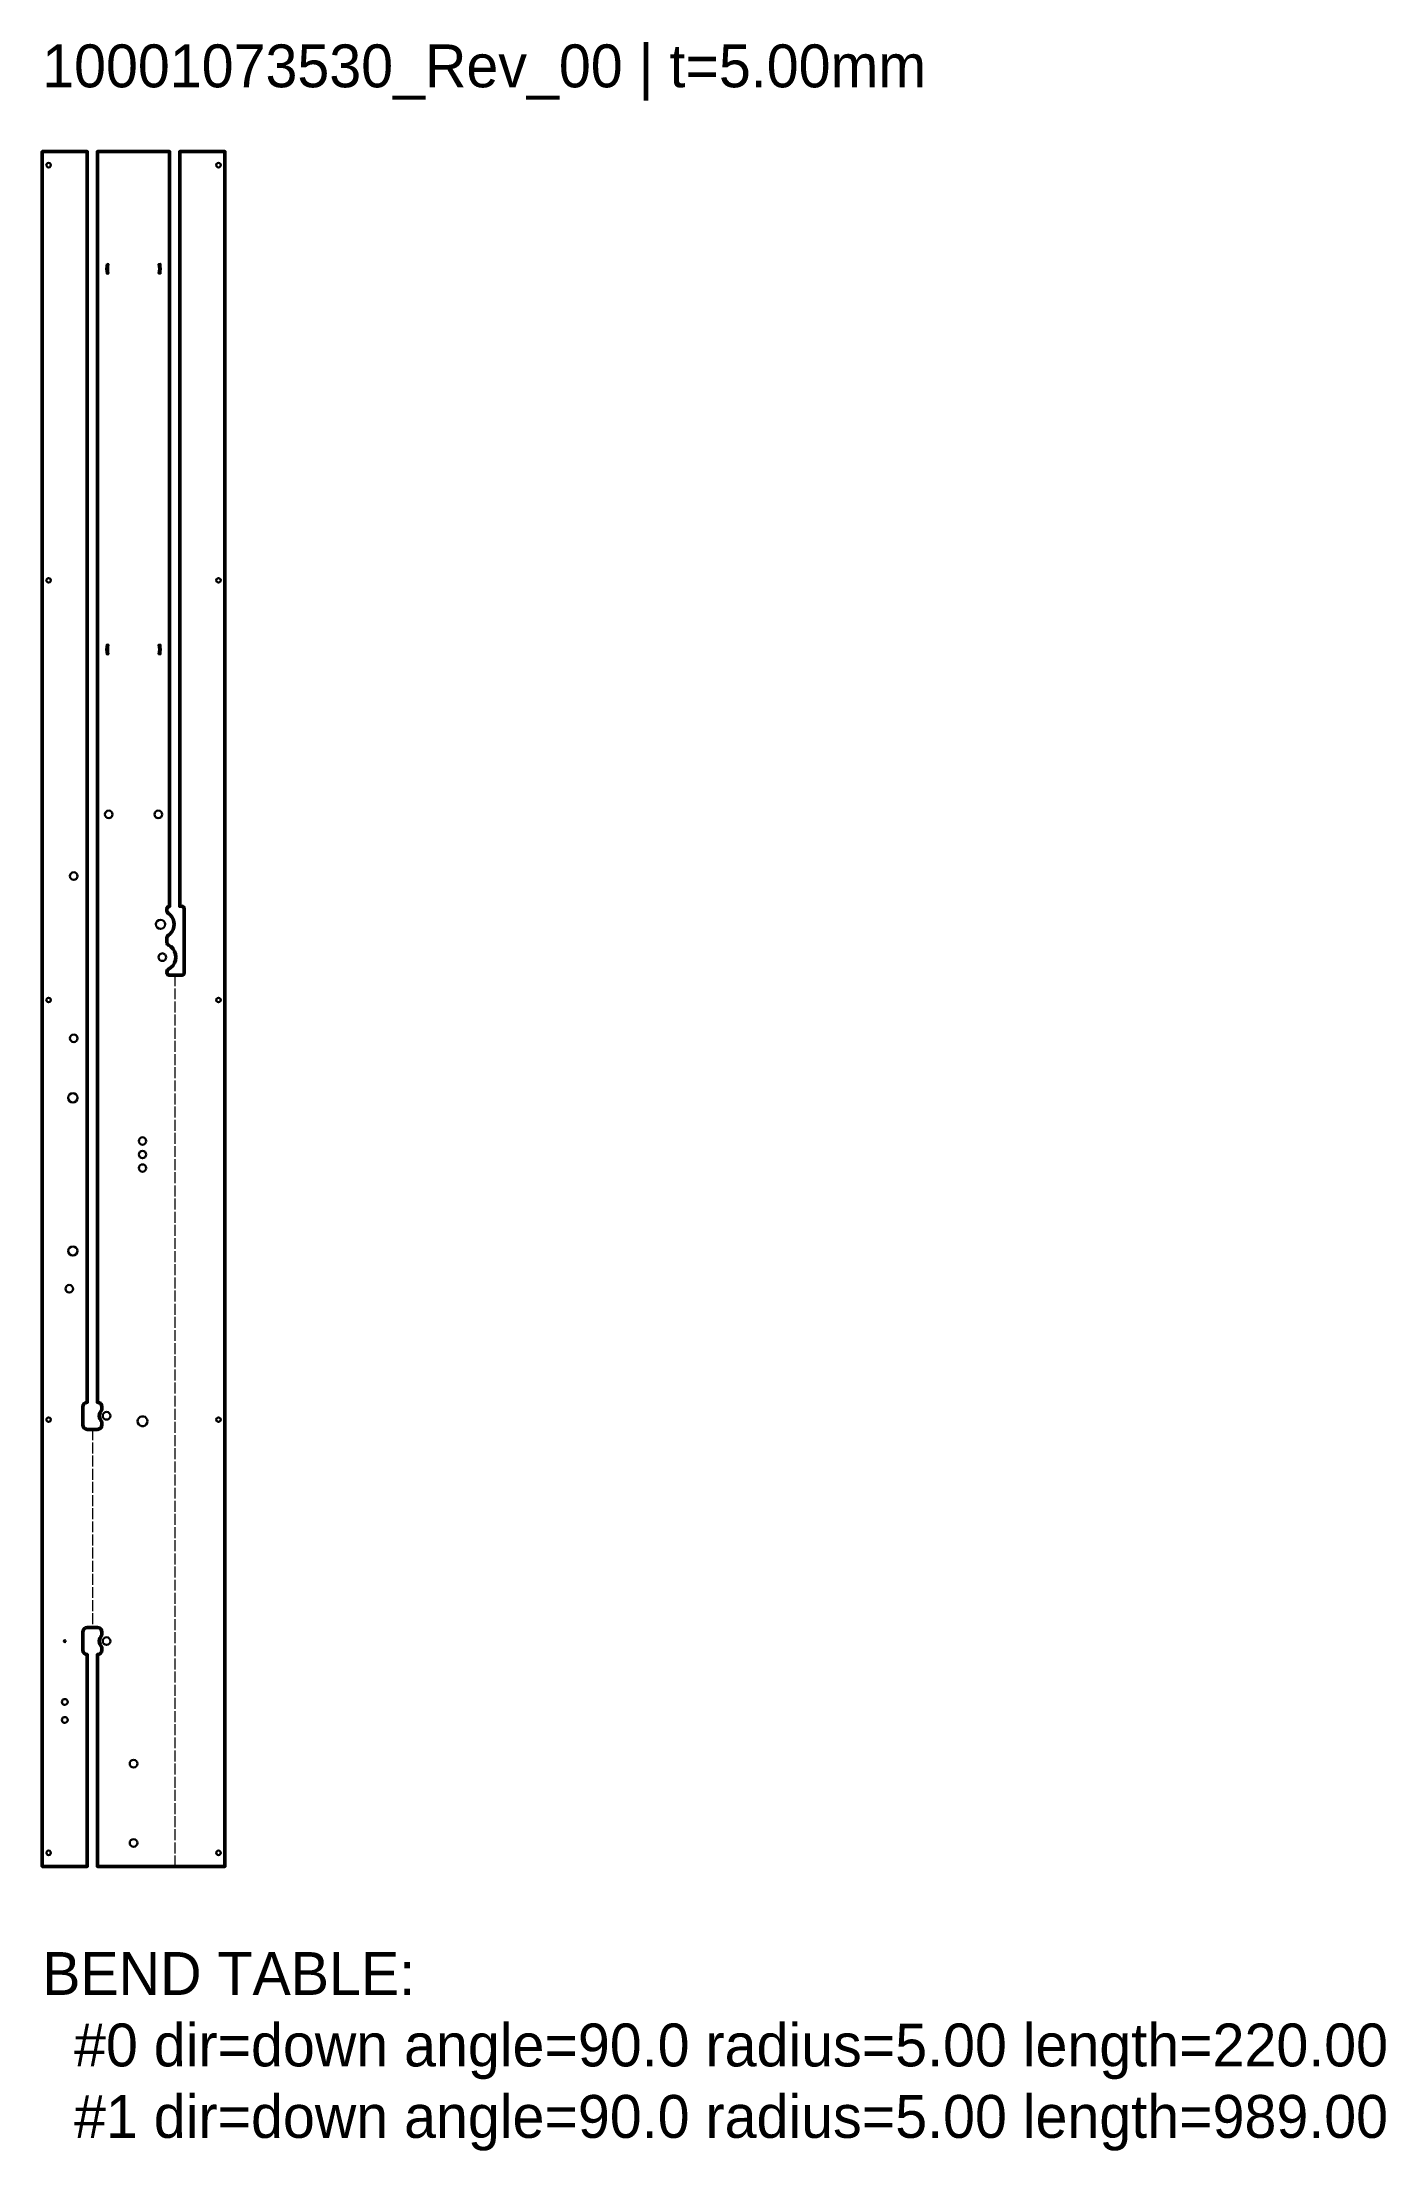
# Model space of a CAD drawing. Header units: millimetres. Extents: x -101 to 1389, y -1269 to 1071.
import ezdxf

# ---------------------------------------------------------------- set-up
doc = ezdxf.new("R2010")
doc.units = ezdxf.units.MM
doc.linetypes.add('DASHED2', pattern=[0.762, 0.635, -0.127])
for name, color, linetype, lineweight in [('ANNOTATION', 7, 'Continuous', 13), ('BEND_DOWN', 4, 'DASHED2', 15), ('INFO', 7, 'Continuous', 13), ('INNER', 3, 'Continuous', 30), ('OUTER', 1, 'Continuous', 50)]:
    doc.layers.add(name, color=color, linetype=linetype, lineweight=lineweight)

msp = doc.modelspace()

# ---------------------------------------------------------------- linework, layer by layer
at = {"layer": 'BEND_DOWN', "ltscale": 19.137564}
for p, q in [((45.6, 35.6), (45.6, -953.4)), ((-45.7, -468.4), (-45.7, -688.4))]:
    msp.add_line(p, q, dxfattribs=at)
at = {"layer": 'INNER'}
for points in [[(-92.1, 935.9), (-93, 936.8), (-94.3, 937.1), (-95.5, 936.8), (-96.4, 935.9), (-96.8, 934.6), (-96.4, 933.4), (-95.5, 932.4), (-94.3, 932.1), (-93, 932.4), (-92.1, 933.4), (-91.8, 934.6)], [(96.3, 935.9), (95.4, 936.8), (94.1, 937.1), (92.9, 936.8), (91.9, 935.9), (91.6, 934.6), (91.9, 933.4), (92.9, 932.4), (94.1, 932.1), (95.4, 932.4), (96.3, 933.4), (96.6, 934.6)], [(-29.8, 825.1), (-30.2, 822.4), (-30.3, 819.6), (-30.2, 816.8), (-29.8, 814.1), (-27.9, 814.5), (-28.2, 817), (-28.3, 819.6), (-28.2, 822.2), (-27.9, 824.8)], [(29.7, 814.1), (30, 816.8), (30.2, 819.6), (30, 822.4), (29.7, 825.1), (27.7, 824.8), (28.1, 822.2), (28.2, 819.6), (28.1, 817), (27.7, 814.5)], [(-93, 476), (-94.3, 476.4), (-95.5, 476), (-96.4, 475.1), (-96.8, 473.9), (-96.4, 472.6), (-95.5, 471.7), (-94.3, 471.4), (-93, 471.7), (-92.1, 472.6), (-91.8, 473.9), (-92.1, 475.1)], [(95.4, 476), (94.1, 476.4), (92.9, 476), (91.9, 475.1), (91.6, 473.9), (91.9, 472.6), (92.9, 471.7), (94.1, 471.4), (95.4, 471.7), (96.3, 472.6), (96.6, 473.9), (96.3, 475.1)], [(-30.2, 399.9), (-30.3, 397.1), (-30.2, 394.3), (-29.8, 391.6), (-27.9, 392), (-28.2, 394.5), (-28.3, 397.1), (-28.2, 399.7), (-27.9, 402.3), (-29.8, 402.6)], [(30, 394.3), (30.2, 397.1), (30, 399.9), (29.7, 402.6), (27.7, 402.3), (28.1, 399.7), (28.2, 397.1), (28.1, 394.5), (27.7, 392), (29.7, 391.6)], [(-27.6, 218.4), (-29.2, 218), (-30.6, 217.1), (-31.5, 215.7), (-31.8, 214.1), (-31.5, 212.5), (-30.6, 211.1), (-29.2, 210.2), (-27.6, 209.9), (-25.9, 210.2), (-24.6, 211.1), (-23.6, 212.5), (-23.3, 214.1), (-23.6, 215.7), (-24.6, 217.1), (-25.9, 218)], [(27.4, 218.4), (25.8, 218), (24.4, 217.1), (23.5, 215.7), (23.2, 214.1), (23.5, 212.5), (24.4, 211.1), (25.8, 210.2), (27.4, 209.9), (29.1, 210.2), (30.4, 211.1), (31.4, 212.5), (31.7, 214.1), (31.4, 215.7), (30.4, 217.1), (29.1, 218)], [(-66.4, 149.9), (-68, 149.5), (-69.4, 148.6), (-70.3, 147.2), (-70.6, 145.6), (-70.3, 144), (-69.4, 142.6), (-68, 141.7), (-66.4, 141.4), (-64.8, 141.7), (-63.4, 142.6), (-62.5, 144), (-62.1, 145.6), (-62.5, 147.2), (-63.4, 148.6), (-64.8, 149.5)], [(29.9, 97.2), (28, 96.8), (26.3, 95.7), (25.2, 94.1), (24.8, 92.1), (25.2, 90.2), (26.3, 88.5), (28, 87.4), (29.9, 87), (31.9, 87.4), (33.5, 88.5), (34.6, 90.2), (35, 92.1), (34.6, 94.1), (33.5, 95.7), (31.9, 96.8)], [(31.9, 59.9), (30.3, 59.5), (28.9, 58.6), (28, 57.2), (27.7, 55.6), (28, 54), (28.9, 52.6), (30.3, 51.7), (31.9, 51.4), (33.6, 51.7), (34.9, 52.6), (35.9, 54), (36.2, 55.6), (35.9, 57.2), (34.9, 58.6), (33.6, 59.5)], [(-93, 10.3), (-94.3, 10.6), (-95.5, 10.3), (-96.4, 9.4), (-96.8, 8.1), (-96.4, 6.9), (-95.5, 5.9), (-94.3, 5.6), (-93, 5.9), (-92.1, 6.9), (-91.8, 8.1), (-92.1, 9.4)], [(95.4, 10.3), (94.1, 10.6), (92.9, 10.3), (91.9, 9.4), (91.6, 8.1), (91.9, 6.9), (92.9, 5.9), (94.1, 5.6), (95.4, 5.9), (96.3, 6.9), (96.6, 8.1), (96.3, 9.4)], [(-66.4, -30.1), (-68, -30.5), (-69.4, -31.4), (-70.3, -32.8), (-70.6, -34.4), (-70.3, -36), (-69.4, -37.4), (-68, -38.3), (-66.4, -38.6), (-64.8, -38.3), (-63.4, -37.4), (-62.5, -36), (-62.1, -34.4), (-62.5, -32.8), (-63.4, -31.4), (-64.8, -30.5)], [(-67.4, -95.3), (-69.3, -95.7), (-71, -96.8), (-72.1, -98.4), (-72.5, -100.4), (-72.1, -102.3), (-71, -104), (-69.3, -105.1), (-67.4, -105.5), (-65.4, -105.1), (-63.8, -104), (-62.7, -102.3), (-62.3, -100.4), (-62.7, -98.4), (-63.8, -96.8), (-65.4, -95.7)], [(9.9, -144.3), (8.4, -144.6), (7, -145.5), (6.1, -146.8), (5.8, -148.4), (6.1, -150), (7, -151.3), (8.4, -152.2), (9.9, -152.5), (11.5, -152.2), (12.8, -151.3), (13.7, -150), (14, -148.4), (13.7, -146.8), (12.8, -145.5), (11.5, -144.6)], [(9.9, -159.3), (8.4, -159.6), (7, -160.5), (6.1, -161.8), (5.8, -163.4), (6.1, -165), (7, -166.3), (8.4, -167.2), (9.9, -167.5), (11.5, -167.2), (12.8, -166.3), (13.7, -165), (14, -163.4), (13.7, -161.8), (12.8, -160.5), (11.5, -159.6)], [(9.9, -174.3), (8.4, -174.6), (7, -175.5), (6.1, -176.8), (5.8, -178.4), (6.1, -180), (7, -181.3), (8.4, -182.2), (9.9, -182.5), (11.5, -182.2), (12.8, -181.3), (13.7, -180), (14, -178.4), (13.7, -176.8), (12.8, -175.5), (11.5, -174.6)], [(-67.4, -265.3), (-69.3, -265.7), (-71, -266.8), (-72.1, -268.4), (-72.5, -270.4), (-72.1, -272.3), (-71, -274), (-69.3, -275.1), (-67.4, -275.5), (-65.4, -275.1), (-63.8, -274), (-62.7, -272.3), (-62.3, -270.4), (-62.7, -268.4), (-63.8, -266.8), (-65.4, -265.7)], [(-71.4, -308.1), (-73, -308.5), (-74.4, -309.4), (-75.3, -310.8), (-75.6, -312.4), (-75.3, -314), (-74.4, -315.4), (-73, -316.3), (-71.4, -316.6), (-69.8, -316.3), (-68.4, -315.4), (-67.5, -314), (-67.1, -312.4), (-67.5, -310.8), (-68.4, -309.4), (-69.8, -308.5)], [(-93, -455.5), (-94.3, -455.1), (-95.5, -455.5), (-96.4, -456.4), (-96.8, -457.6), (-96.4, -458.9), (-95.5, -459.8), (-94.3, -460.1), (-93, -459.8), (-92.1, -458.9), (-91.8, -457.6), (-92.1, -456.4)], [(-30.1, -449.1), (-31.7, -449.5), (-33.1, -450.4), (-34, -451.8), (-34.3, -453.4), (-34, -455), (-33.1, -456.4), (-31.7, -457.3), (-30.1, -457.6), (-28.4, -457.3), (-27.1, -456.4), (-26.1, -455), (-25.8, -453.4), (-26.1, -451.8), (-27.1, -450.4), (-28.4, -449.5)], [(9, -454), (7.2, -454.6), (5.7, -455.8), (4.8, -457.5), (4.4, -459.4), (4.8, -461.3), (5.7, -462.9), (7.2, -464.1), (9, -464.8), (10.9, -464.8), (12.7, -464.1), (14.1, -462.9), (15.1, -461.3), (15.4, -459.4), (15.1, -457.5), (14.1, -455.8), (12.7, -454.6), (10.9, -454)], [(95.4, -455.5), (94.1, -455.1), (92.9, -455.5), (91.9, -456.4), (91.6, -457.6), (91.9, -458.9), (92.9, -459.8), (94.1, -460.1), (95.4, -459.8), (96.3, -458.9), (96.6, -457.6), (96.3, -456.4)], [(-30.1, -699.1), (-31.7, -699.5), (-33.1, -700.4), (-34, -701.8), (-34.3, -703.4), (-34, -705), (-33.1, -706.4), (-31.7, -707.3), (-30.1, -707.6), (-28.4, -707.3), (-27.1, -706.4), (-26.1, -705), (-25.8, -703.4), (-26.1, -701.8), (-27.1, -700.4), (-28.4, -699.5)], [(-75.4, -703.4), (-75.7, -702.7), (-76.4, -702.4), (-77.1, -702.7), (-77.4, -703.4), (-77.1, -704.1), (-76.4, -704.4), (-75.7, -704.1)], [(-75.7, -767.7), (-77.1, -767.7), (-78.4, -768.3), (-79.3, -769.5), (-79.6, -770.9), (-79.3, -772.3), (-78.4, -773.4), (-77.1, -774.1), (-75.7, -774.1), (-74.4, -773.4), (-73.5, -772.3), (-73.1, -770.9), (-73.5, -769.5), (-74.4, -768.3)], [(-75.7, -787.7), (-77.1, -787.7), (-78.4, -788.3), (-79.3, -789.5), (-79.6, -790.9), (-79.3, -792.3), (-78.4, -793.4), (-77.1, -794.1), (-75.7, -794.1), (-74.4, -793.4), (-73.5, -792.3), (-73.1, -790.9), (-73.5, -789.5), (-74.4, -788.3)], [(-0.1, -835.1), (-1.7, -835.5), (-3.1, -836.4), (-4, -837.8), (-4.3, -839.4), (-4, -841), (-3.1, -842.4), (-1.7, -843.3), (-0.1, -843.6), (1.6, -843.3), (2.9, -842.4), (3.9, -841), (4.2, -839.4), (3.9, -837.8), (2.9, -836.4), (1.6, -835.5)], [(-93, -936.2), (-94.3, -935.9), (-95.5, -936.2), (-96.4, -937.1), (-96.8, -938.4), (-96.4, -939.6), (-95.5, -940.6), (-94.3, -940.9), (-93, -940.6), (-92.1, -939.6), (-91.8, -938.4), (-92.1, -937.1)], [(-0.1, -923.1), (-1.7, -923.5), (-3.1, -924.4), (-4, -925.8), (-4.3, -927.4), (-4, -929), (-3.1, -930.4), (-1.7, -931.3), (-0.1, -931.6), (1.6, -931.3), (2.9, -930.4), (3.9, -929), (4.2, -927.4), (3.9, -925.8), (2.9, -924.4), (1.6, -923.5)], [(95.4, -936.2), (94.1, -935.9), (92.9, -936.2), (91.9, -937.1), (91.6, -938.4), (91.9, -939.6), (92.9, -940.6), (94.1, -940.9), (95.4, -940.6), (96.3, -939.6), (96.6, -938.4), (96.3, -937.1)]]:
    msp.add_lwpolyline(points, close=True, dxfattribs=at)
at = {"layer": 'OUTER'}
msp.add_lwpolyline([(-53.3, -688.8), (-54.9, -689.8), (-56, -691.5), (-56.4, -693.4), (-56.4, -713.4), (-56, -715.3), (-54.9, -716.9), (-53.3, -718), (-51.4, -718.4), (-51.4, -953.4), (-101.4, -953.4), (-101.4, 949.6), (-51.4, 949.6), (-51.4, -438.4), (-53.3, -438.8), (-54.9, -439.8), (-56, -441.5), (-56.4, -443.4), (-56.4, -463.4), (-56, -465.3), (-54.9, -466.9), (-53.3, -468), (-51.4, -468.4), (-40.1, -468.4), (-38.2, -468), (-36.5, -466.9), (-35.5, -465.3), (-35.1, -463.4), (-35.1, -461.7), (-35.4, -460), (-36.2, -458.5), (-37.2, -457), (-37.9, -455.2), (-38.1, -453.4), (-37.9, -451.6), (-37.2, -449.8), (-36.2, -448.3), (-35.4, -446.8), (-35.1, -445.1), (-35.1, -443.4), (-35.5, -441.5), (-36.5, -439.8), (-38.2, -438.8), (-40.1, -438.4), (-40.1, 949.6), (39.9, 949.6), (39.9, 112.1), (38.8, 111.9), (37.8, 111.2), (37.2, 110.3), (36.9, 109.1), (36.9, 107.1), (37.3, 105.7), (38.3, 104.6), (40.5, 102.7), (42.4, 100.4), (43.8, 97.9), (44.6, 95), (44.9, 92.1), (44.6, 89.2), (43.8, 86.4), (42.4, 83.8), (40.5, 81.5), (38.3, 79.6), (37.3, 78.6), (36.9, 77.1), (36.9, 71.7), (37.1, 70.7), (37.7, 69.7), (38.6, 69.1), (41.4, 67.3), (43.7, 64.9), (45.5, 62.1), (46.6, 58.9), (46.9, 55.6), (46.6, 52.3), (45.5, 49.2), (43.7, 46.3), (41.4, 44), (38.6, 42.2), (37.7, 41.5), (37.1, 40.6), (36.9, 39.5), (36.9, 38.6), (37.2, 37.5), (37.8, 36.5), (38.8, 35.8), (39.9, 35.6), (39.9, 35.6), (51.2, 35.6), (51.2, 35.6), (53.2, 35.6), (54.4, 35.8), (55.4, 36.5), (56, 37.5), (56.2, 38.6), (56.2, 109.1), (56, 110.3), (55.4, 111.2), (54.4, 111.9), (53.2, 112.1), (51.2, 112.1), (51.2, 949.6), (101.2, 949.6), (101.2, -953.4), (51.2, -953.4), (51.2, -953.4), (39.9, -953.4), (39.9, -953.4), (-40.1, -953.4), (-40.1, -718.4), (-38.2, -718), (-36.5, -716.9), (-35.5, -715.3), (-35.1, -713.4), (-35.1, -711.7), (-35.4, -710), (-36.2, -708.5), (-37.2, -707), (-37.9, -705.2), (-38.1, -703.4), (-37.9, -701.6), (-37.2, -699.8), (-36.2, -698.3), (-35.4, -696.8), (-35.1, -695.1), (-35.1, -693.4), (-35.5, -691.5), (-36.5, -689.8), (-38.2, -688.8), (-40.1, -688.4), (-51.4, -688.4)], close=True, dxfattribs=at)

# ---------------------------------------------------------------- texts
at = {"layer": 'ANNOTATION', "insert": (-101.4, -1048.5), "char_height": 47.575, "attachment_point": 1}
msp.add_mtext('BEND TABLE:\\P  #0 dir=down angle=90.0 radius=5.00 length=220.00\\P  #1 dir=down angle=90.0 radius=5.00 length=989.00', dxfattribs=at)
at = {"layer": 'INFO'}
msp.add_text('10001073530_Rev_00 | t=5.00mm', height=47.575, dxfattribs=at).set_placement((-101.4, 1021))

doc.saveas('drawing.dxf')
